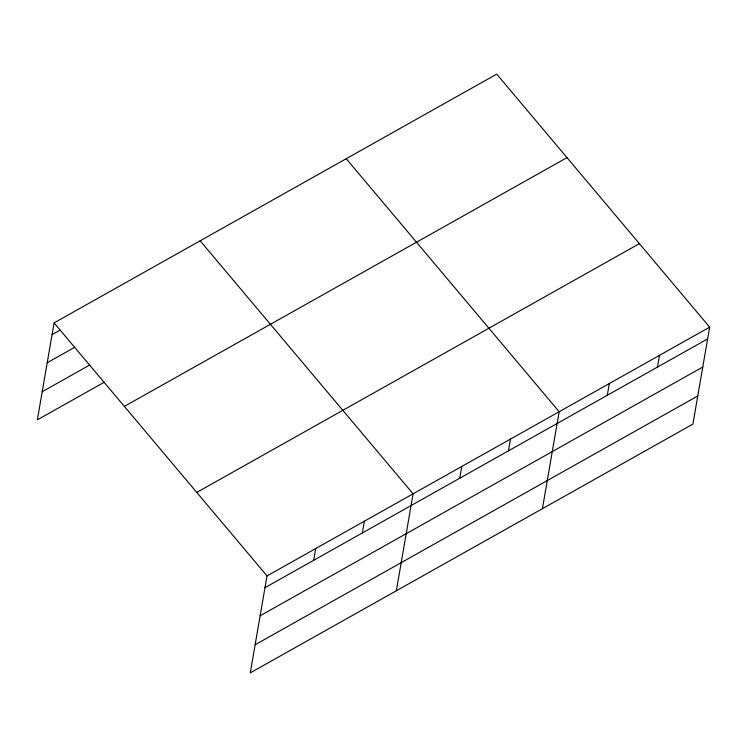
<?xml version="1.0" encoding="UTF-8"?>
<svg xmlns="http://www.w3.org/2000/svg" width="747" height="747" viewBox="0 0 747 747"><rect width="100%" height="100%" fill="white"/><g stroke="black" fill="none" stroke-linecap="round" stroke-linejoin="round"><path stroke-width="1.12" d="M54.092 322.891L267.024 575.918L250.273 672.87L692.908 424.109L709.65 327.158L496.727 74.13L54.092 322.891L37.35 419.842L104.3 382.212M313.684 560.297L315.71 548.559M362.37 532.938L364.396 521.191M396.34 590.774L413.091 493.832L200.159 240.805M459.75 478.211L461.777 466.464M508.436 450.843L510.472 439.105M542.415 508.688L559.158 411.737L346.235 158.709M607.292 395.284L609.319 383.547M657.453 367.094L659.489 355.357M52.066 334.637L60.18 330.071M47.21 362.753L74.597 347.364M42.206 391.727L89.883 364.928M124.357 406.396L566.992 157.636M196.76 492.422L639.385 243.662M267.024 575.918L709.65 327.158M264.998 587.665L707.624 338.905M260.133 615.78L702.768 367.02M255.129 644.754L697.763 395.985"/></g></svg>
